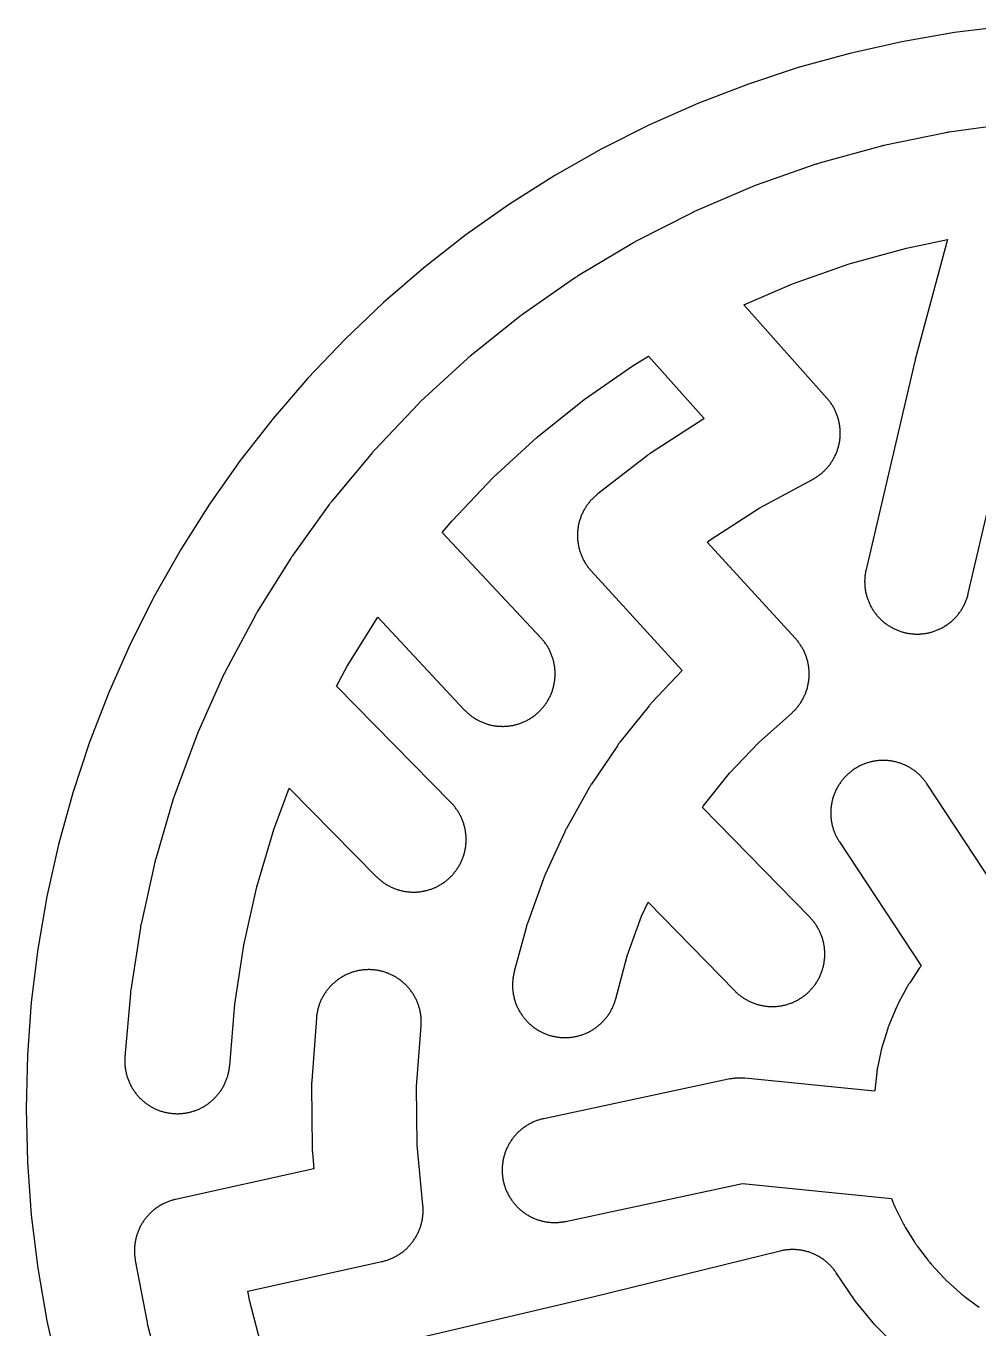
# Model space of a CAD drawing. Header units: millimetres. Extents: x -145 to 145, y -145 to 145.
# Drawn here: x -145 to -18, y -29.4 to 144.3 of the extents above; entities that cross this region are included whole.
import ezdxf

# ---------------------------------------------------------------- set-up
doc = ezdxf.new("R2010")
doc.units = ezdxf.units.MM
doc.layers.add('BOUNDARY', color=3, linetype='CONTINUOUS')
doc.layers.add('CORRIDORS', color=1, linetype='CONTINUOUS')

msp = doc.modelspace()

# ---------------------------------------------------------------- linework, layer by layer
at = {"layer": 'BOUNDARY'}
msp.add_lwpolyline([(-14.212, 144.302), (-21.276, 143.431), (-28.288, 142.214), (-35.232, 140.655), (-42.091, 138.756), (-48.849, 136.524), (-55.489, 133.963), (-61.995, 131.078), (-68.353, 127.879), (-74.545, 124.371), (-80.558, 120.563), (-86.376, 116.465), (-91.987, 112.087), (-97.376, 107.438), (-102.53, 102.53), (-107.438, 97.376), (-112.087, 91.987), (-116.465, 86.376), (-120.563, 80.558), (-124.371, 74.545), (-127.879, 68.353), (-131.078, 61.995), (-133.963, 55.489), (-136.524, 48.849), (-138.756, 42.091), (-140.655, 35.232), (-142.214, 28.288), (-143.431, 21.276), (-144.302, 14.212), (-144.825, 7.115), (-145, 0), (-144.825, -7.115), (-144.302, -14.212), (-143.431, -21.276), (-142.214, -28.288), (-140.655, -35.232)], dxfattribs=at)
at = {"layer": 'CORRIDORS'}
for points in [[(-13.593, 131.296), (-21.958, 130.159), (-22.075, 130.142), (-22.192, 130.123), (-22.308, 130.103), (-22.424, 130.08), (-30.693, 128.381), (-30.809, 128.356), (-30.924, 128.329), (-31.039, 128.301), (-31.153, 128.27), (-39.289, 126.016), (-39.403, 125.983), (-39.516, 125.949), (-39.628, 125.913), (-39.741, 125.874), (-47.707, 123.074), (-47.819, 123.034), (-47.929, 122.992), (-48.039, 122.948), (-48.148, 122.902), (-55.906, 119.57), (-56.015, 119.522), (-56.122, 119.473), (-56.229, 119.422), (-56.334, 119.369), (-63.85, 115.521), (-63.955, 115.466), (-63.97, 115.458), (-63.974, 115.456), (-64.078, 115.399), (-64.103, 115.385), (-64.175, 115.344), (-64.262, 115.292), (-71.502, 110.947), (-71.603, 110.885), (-71.703, 110.822), (-71.802, 110.757), (-71.899, 110.69), (-78.83, 105.866), (-78.926, 105.798), (-79.022, 105.728), (-79.116, 105.656), (-79.209, 105.583), (-85.798, 100.302), (-85.89, 100.227), (-85.98, 100.151), (-86.069, 100.073), (-86.155, 99.995), (-92.374, 94.283), (-92.461, 94.203), (-92.546, 94.12), (-92.629, 94.037), (-92.712, 93.951), (-98.531, 87.831), (-98.612, 87.745), (-98.691, 87.657), (-98.769, 87.568), (-98.845, 87.478), (-104.237, 80.98), (-104.273, 80.936), (-104.284, 80.923), (-104.358, 80.831), (-104.43, 80.737), (-104.457, 80.701), (-104.527, 80.606), (-104.587, 80.521), (-109.466, 73.76), (-109.535, 73.664), (-109.602, 73.566), (-109.667, 73.467), (-109.73, 73.367), (-114.197, 66.202), (-114.259, 66.101), (-114.319, 65.999), (-114.377, 65.897), (-114.433, 65.793), (-118.381, 58.391), (-118.415, 58.328), (-118.47, 58.223), (-118.523, 58.117), (-118.566, 58.025), (-118.572, 58.013), (-118.621, 57.906), (-118.622, 57.903), (-122.075, 50.214), (-122.122, 50.106), (-122.168, 49.997), (-122.212, 49.887), (-122.254, 49.777), (-125.185, 41.859), (-125.225, 41.748), (-125.263, 41.636), (-125.299, 41.523), (-125.334, 41.41), (-127.724, 33.311), (-127.756, 33.197), (-127.787, 33.083), (-127.816, 32.968), (-127.842, 32.855), (-129.681, 24.614), (-129.706, 24.498), (-129.729, 24.382), (-129.749, 24.265), (-129.768, 24.149), (-131.047, 15.803), (-131.064, 15.686), (-131.079, 15.569), (-131.092, 15.451), (-131.103, 15.333), (-131.815, 6.92), (-131.824, 6.802), (-131.831, 6.684), (-131.836, 6.566), (-131.839, 6.448), (-131.84, 6.329), (-131.839, 6.211), (-131.836, 6.093), (-131.831, 5.975), (-131.824, 5.856), (-131.815, 5.738), (-131.804, 5.621), (-131.791, 5.503), (-131.776, 5.386), (-131.759, 5.269), (-131.74, 5.152), (-131.719, 5.035), (-131.696, 4.919), (-131.672, 4.804), (-131.645, 4.688), (-131.616, 4.574), (-131.585, 4.459), (-131.553, 4.346), (-131.518, 4.232), (-131.482, 4.12), (-131.444, 4.008), (-131.403, 3.897), (-131.361, 3.786), (-131.317, 3.676), (-131.272, 3.567), (-131.224, 3.459), (-131.175, 3.351), (-131.123, 3.245), (-131.07, 3.139), (-131.015, 3.034), (-130.959, 2.93), (-130.9, 2.827), (-130.84, 2.725), (-130.779, 2.624), (-130.715, 2.524), (-130.65, 2.426), (-130.583, 2.328), (-130.515, 2.231), (-130.445, 2.136), (-130.373, 2.042), (-130.3, 1.949), (-130.225, 1.857), (-130.148, 1.767), (-130.071, 1.678), (-129.991, 1.59), (-129.91, 1.504), (-129.828, 1.419), (-129.744, 1.335), (-129.659, 1.253), (-129.573, 1.172), (-129.485, 1.093), (-129.396, 1.015), (-129.305, 0.939), (-129.213, 0.864), (-129.12, 0.791), (-129.026, 0.72), (-128.931, 0.65), (-128.834, 0.581), (-128.736, 0.515), (-128.638, 0.45), (-128.538, 0.386), (-128.437, 0.325), (-128.335, 0.265), (-128.232, 0.207), (-128.128, 0.15), (-128.023, 0.095), (-127.917, 0.042), (-127.81, -0.009), (-127.703, -0.058), (-127.594, -0.105), (-127.485, -0.151), (-127.375, -0.195), (-127.264, -0.237), (-127.153, -0.277), (-127.041, -0.315), (-126.929, -0.351), (-126.815, -0.386), (-126.702, -0.418), (-126.587, -0.448), (-126.472, -0.477), (-126.357, -0.504), (-126.241, -0.528), (-126.125, -0.551), (-126.009, -0.572), (-125.892, -0.591), (-125.775, -0.607), (-125.657, -0.622), (-125.54, -0.635), (-125.422, -0.646), (-125.304, -0.655), (-125.186, -0.661), (-125.068, -0.666), (-124.949, -0.669), (-124.831, -0.67), (-124.713, -0.669), (-124.594, -0.666), (-124.476, -0.661), (-124.358, -0.653), (-124.24, -0.644), (-124.122, -0.633), (-124.005, -0.62), (-123.887, -0.605), (-123.77, -0.588), (-123.654, -0.569), (-123.537, -0.548), (-123.421, -0.525), (-123.305, -0.5), (-123.19, -0.473), (-123.075, -0.444), (-122.961, -0.413), (-122.847, -0.38), (-122.734, -0.346), (-122.622, -0.309), (-122.51, -0.271), (-122.399, -0.23), (-122.288, -0.188), (-122.178, -0.144), (-122.069, -0.098), (-121.961, -0.051), (-121.854, -0.001), (-121.747, 0.05), (-121.641, 0.104), (-121.537, 0.159), (-121.433, 0.215), (-121.33, 0.274), (-121.228, 0.334), (-121.127, 0.396), (-121.027, 0.459), (-120.929, 0.525), (-120.831, 0.592), (-120.735, 0.66), (-120.639, 0.73), (-120.545, 0.802), (-120.453, 0.876), (-120.361, 0.951), (-120.271, 1.027), (-120.182, 1.105), (-120.094, 1.184), (-120.008, 1.265), (-119.923, 1.348), (-119.839, 1.432), (-119.757, 1.517), (-119.677, 1.603), (-119.598, 1.691), (-119.52, 1.781), (-119.444, 1.871), (-119.369, 1.963), (-119.296, 2.056), (-119.225, 2.151), (-119.155, 2.246), (-119.087, 2.343), (-119.02, 2.441), (-118.955, 2.539), (-118.892, 2.639), (-118.83, 2.741), (-118.771, 2.843), (-118.712, 2.946), (-118.656, 3.05), (-118.602, 3.155), (-118.549, 3.261), (-118.498, 3.367), (-118.449, 3.475), (-118.401, 3.583), (-118.356, 3.693), (-118.312, 3.803), (-118.27, 3.913), (-118.23, 4.025), (-118.192, 4.137), (-118.156, 4.249), (-118.122, 4.363), (-118.09, 4.477), (-118.059, 4.591), (-118.031, 4.706), (-118.005, 4.821), (-117.98, 4.937), (-117.957, 5.053), (-117.937, 5.169), (-117.918, 5.286), (-117.902, 5.403), (-117.887, 5.521), (-117.874, 5.639), (-117.865, 5.74), (-117.173, 13.917), (-115.968, 21.782), (-114.229, 29.575), (-111.977, 37.209), (-109.931, 42.736), (-98.339, 30.959), (-98.255, 30.876), (-98.17, 30.794), (-98.083, 30.713), (-97.995, 30.634), (-97.906, 30.556), (-97.816, 30.48), (-97.724, 30.405), (-97.631, 30.332), (-97.537, 30.26), (-97.441, 30.19), (-97.345, 30.122), (-97.247, 30.055), (-97.148, 29.99), (-97.048, 29.927), (-96.947, 29.865), (-96.845, 29.805), (-96.742, 29.747), (-96.638, 29.69), (-96.533, 29.636), (-96.428, 29.583), (-96.321, 29.532), (-96.213, 29.482), (-96.105, 29.435), (-95.996, 29.389), (-95.886, 29.345), (-95.775, 29.304), (-95.664, 29.264), (-95.552, 29.225), (-95.439, 29.189), (-95.326, 29.155), (-95.212, 29.122), (-95.098, 29.092), (-94.983, 29.063), (-94.868, 29.037), (-94.752, 29.012), (-94.636, 28.989), (-94.52, 28.968), (-94.403, 28.95), (-94.286, 28.933), (-94.168, 28.918), (-94.051, 28.905), (-93.933, 28.894), (-93.815, 28.885), (-93.697, 28.879), (-93.578, 28.874), (-93.46, 28.871), (-93.342, 28.87), (-93.224, 28.871), (-93.105, 28.874), (-92.987, 28.879), (-92.869, 28.887), (-92.751, 28.896), (-92.633, 28.907), (-92.516, 28.92), (-92.398, 28.935), (-92.281, 28.952), (-92.164, 28.971), (-92.048, 28.992), (-91.932, 29.015), (-91.816, 29.04), (-91.701, 29.067), (-91.586, 29.096), (-91.472, 29.127), (-91.358, 29.159), (-91.245, 29.194), (-91.133, 29.23), (-91.021, 29.269), (-90.909, 29.309), (-90.799, 29.351), (-90.689, 29.395), (-90.58, 29.441), (-90.472, 29.489), (-90.364, 29.539), (-90.258, 29.59), (-90.152, 29.643), (-90.047, 29.698), (-89.943, 29.755), (-89.841, 29.813), (-89.739, 29.873), (-89.638, 29.935), (-89.538, 29.999), (-89.439, 30.064), (-89.342, 30.131), (-89.245, 30.2), (-89.15, 30.27), (-89.056, 30.342), (-88.963, 30.415), (-88.872, 30.49), (-88.781, 30.566), (-88.692, 30.644), (-88.605, 30.724), (-88.518, 30.805), (-88.433, 30.887), (-88.35, 30.971), (-88.268, 31.056), (-88.187, 31.143), (-88.108, 31.231), (-88.03, 31.32), (-87.954, 31.411), (-87.88, 31.502), (-87.807, 31.596), (-87.735, 31.69), (-87.665, 31.785), (-87.597, 31.882), (-87.53, 31.98), (-87.466, 32.079), (-87.402, 32.179), (-87.341, 32.28), (-87.281, 32.382), (-87.223, 32.485), (-87.167, 32.589), (-87.112, 32.694), (-87.059, 32.8), (-87.008, 32.907), (-86.959, 33.014), (-86.912, 33.123), (-86.866, 33.232), (-86.822, 33.342), (-86.781, 33.453), (-86.741, 33.564), (-86.703, 33.676), (-86.667, 33.789), (-86.632, 33.902), (-86.6, 34.016), (-86.57, 34.13), (-86.541, 34.245), (-86.515, 34.36), (-86.49, 34.476), (-86.468, 34.592), (-86.447, 34.709), (-86.428, 34.826), (-86.412, 34.943), (-86.397, 35.06), (-86.384, 35.178), (-86.374, 35.296), (-86.365, 35.414), (-86.358, 35.532), (-86.353, 35.65), (-86.351, 35.768), (-86.35, 35.887), (-86.351, 36.005), (-86.355, 36.123), (-86.36, 36.241), (-86.367, 36.359), (-86.376, 36.477), (-86.388, 36.595), (-86.401, 36.713), (-86.416, 36.83), (-86.433, 36.947), (-86.453, 37.064), (-86.474, 37.18), (-86.497, 37.296), (-86.522, 37.412), (-86.549, 37.527), (-86.578, 37.642), (-86.609, 37.756), (-86.642, 37.87), (-86.676, 37.983), (-86.713, 38.095), (-86.752, 38.207), (-86.792, 38.318), (-86.834, 38.429), (-86.879, 38.539), (-86.925, 38.648), (-86.973, 38.756), (-87.022, 38.863), (-87.074, 38.97), (-87.127, 39.075), (-87.182, 39.18), (-87.239, 39.284), (-87.298, 39.387), (-87.358, 39.489), (-87.42, 39.589), (-87.484, 39.689), (-87.549, 39.788), (-87.616, 39.885), (-87.685, 39.981), (-87.755, 40.077), (-87.827, 40.171), (-87.9, 40.263), (-87.975, 40.355), (-88.052, 40.445), (-88.13, 40.534), (-88.21, 40.621), (-88.291, 40.708), (-88.361, 40.781), (-103.633, 56.295), (-102.193, 58.994), (-98.136, 65.503), (-86.601, 53.177), (-86.519, 53.091), (-86.436, 53.007), (-86.352, 52.924), (-86.266, 52.843), (-86.179, 52.763), (-86.09, 52.684), (-86.001, 52.607), (-85.909, 52.532), (-85.817, 52.458), (-85.723, 52.385), (-85.629, 52.315), (-85.533, 52.245), (-85.435, 52.178), (-85.337, 52.112), (-85.238, 52.048), (-85.137, 51.985), (-85.036, 51.924), (-84.933, 51.865), (-84.83, 51.808), (-84.725, 51.753), (-84.62, 51.699), (-84.514, 51.647), (-84.407, 51.597), (-84.299, 51.548), (-84.19, 51.502), (-84.08, 51.457), (-83.97, 51.414), (-83.859, 51.373), (-83.747, 51.334), (-83.635, 51.297), (-83.522, 51.261), (-83.409, 51.228), (-83.294, 51.197), (-83.18, 51.167), (-83.065, 51.139), (-82.949, 51.114), (-82.833, 51.09), (-82.717, 51.068), (-82.6, 51.049), (-82.483, 51.031), (-82.366, 51.015), (-82.249, 51.001), (-82.131, 50.989), (-82.013, 50.98), (-81.895, 50.972), (-81.777, 50.966), (-81.659, 50.962), (-81.54, 50.96), (-81.422, 50.96), (-81.304, 50.962), (-81.185, 50.967), (-81.067, 50.973), (-80.949, 50.981), (-80.831, 50.991), (-80.714, 51.003), (-80.596, 51.017), (-80.479, 51.033), (-80.362, 51.051), (-80.245, 51.072), (-80.129, 51.094), (-80.013, 51.118), (-79.898, 51.143), (-79.783, 51.171), (-79.668, 51.201), (-79.554, 51.233), (-79.441, 51.267), (-79.328, 51.302), (-79.216, 51.34), (-79.104, 51.379), (-78.993, 51.42), (-78.883, 51.464), (-78.774, 51.508), (-78.665, 51.555), (-78.557, 51.604), (-78.45, 51.654), (-78.344, 51.707), (-78.239, 51.761), (-78.135, 51.817), (-78.031, 51.874), (-77.929, 51.934), (-77.827, 51.995), (-77.727, 52.057), (-77.628, 52.122), (-77.53, 52.188), (-77.433, 52.256), (-77.337, 52.325), (-77.242, 52.396), (-77.149, 52.469), (-77.057, 52.543), (-76.966, 52.619), (-76.876, 52.696), (-76.788, 52.775), (-76.701, 52.855), (-76.615, 52.936), (-76.531, 53.02), (-76.448, 53.104), (-76.367, 53.19), (-76.287, 53.277), (-76.209, 53.366), (-76.132, 53.456), (-76.056, 53.547), (-75.982, 53.639), (-75.91, 53.733), (-75.84, 53.828), (-75.771, 53.924), (-75.703, 54.021), (-75.637, 54.12), (-75.573, 54.219), (-75.511, 54.32), (-75.45, 54.421), (-75.391, 54.524), (-75.334, 54.628), (-75.279, 54.732), (-75.225, 54.838), (-75.173, 54.944), (-75.123, 55.051), (-75.075, 55.159), (-75.028, 55.268), (-74.984, 55.378), (-74.941, 55.488), (-74.9, 55.599), (-74.861, 55.711), (-74.824, 55.823), (-74.789, 55.936), (-74.756, 56.05), (-74.724, 56.164), (-74.695, 56.278), (-74.668, 56.393), (-74.642, 56.509), (-74.619, 56.625), (-74.597, 56.741), (-74.577, 56.858), (-74.56, 56.975), (-74.544, 57.092), (-74.53, 57.21), (-74.519, 57.327), (-74.509, 57.445), (-74.501, 57.563), (-74.496, 57.682), (-74.492, 57.8), (-74.49, 57.918), (-74.49, 58.036), (-74.493, 58.155), (-74.497, 58.273), (-74.503, 58.391), (-74.512, 58.509), (-74.522, 58.627), (-74.534, 58.745), (-74.548, 58.862), (-74.565, 58.979), (-74.583, 59.096), (-74.603, 59.213), (-74.625, 59.329), (-74.649, 59.445), (-74.675, 59.56), (-74.703, 59.675), (-74.733, 59.79), (-74.765, 59.904), (-74.799, 60.017), (-74.835, 60.13), (-74.872, 60.242), (-74.912, 60.354), (-74.953, 60.464), (-74.997, 60.575), (-75.042, 60.684), (-75.089, 60.793), (-75.138, 60.9), (-75.188, 61.007), (-75.241, 61.113), (-75.295, 61.219), (-75.351, 61.323), (-75.408, 61.426), (-75.468, 61.528), (-75.529, 61.63), (-75.592, 61.73), (-75.656, 61.829), (-75.723, 61.927), (-75.791, 62.024), (-75.86, 62.12), (-75.931, 62.214), (-76.004, 62.308), (-76.078, 62.4), (-76.154, 62.491), (-76.231, 62.58), (-76.31, 62.668), (-76.379, 62.743), (-89.523, 76.788), (-88.219, 78.359), (-82.728, 84.135), (-76.867, 89.518), (-70.635, 94.513), (-64.097, 99.064), (-62.026, 100.307), (-54.618, 92.006), (-54.683, 91.965), (-61.71, 87.405), (-61.809, 87.34), (-61.907, 87.273), (-62.003, 87.204), (-62.098, 87.134), (-62.189, 87.065), (-68.809, 81.932), (-68.902, 81.859), (-68.994, 81.784), (-69.084, 81.707), (-69.173, 81.629), (-69.261, 81.55), (-69.347, 81.469), (-69.432, 81.387), (-69.516, 81.303), (-69.598, 81.218), (-69.679, 81.131), (-69.758, 81.044), (-69.836, 80.954), (-69.912, 80.864), (-69.987, 80.772), (-70.06, 80.679), (-70.131, 80.585), (-70.201, 80.489), (-70.27, 80.393), (-70.336, 80.295), (-70.401, 80.196), (-70.465, 80.096), (-70.526, 79.995), (-70.586, 79.893), (-70.644, 79.79), (-70.701, 79.686), (-70.755, 79.581), (-70.808, 79.475), (-70.859, 79.369), (-70.909, 79.261), (-70.956, 79.153), (-71.002, 79.044), (-71.045, 78.934), (-71.087, 78.823), (-71.127, 78.712), (-71.165, 78.6), (-71.202, 78.487), (-71.236, 78.374), (-71.268, 78.26), (-71.299, 78.146), (-71.327, 78.031), (-71.354, 77.915), (-71.379, 77.8), (-71.401, 77.684), (-71.422, 77.567), (-71.441, 77.45), (-71.458, 77.333), (-71.472, 77.216), (-71.485, 77.098), (-71.496, 76.98), (-71.505, 76.862), (-71.512, 76.744), (-71.516, 76.626), (-71.519, 76.508), (-71.52, 76.389), (-71.519, 76.271), (-71.516, 76.153), (-71.51, 76.035), (-71.503, 75.916), (-71.494, 75.799), (-71.483, 75.681), (-71.47, 75.563), (-71.455, 75.446), (-71.438, 75.329), (-71.418, 75.212), (-71.397, 75.095), (-71.374, 74.979), (-71.349, 74.864), (-71.322, 74.749), (-71.294, 74.634), (-71.263, 74.52), (-71.23, 74.406), (-71.195, 74.293), (-71.159, 74.18), (-71.12, 74.068), (-71.08, 73.957), (-71.038, 73.847), (-70.994, 73.737), (-70.948, 73.628), (-70.9, 73.52), (-70.85, 73.412), (-70.799, 73.306), (-70.746, 73.2), (-70.691, 73.095), (-70.634, 72.991), (-70.575, 72.888), (-70.515, 72.787), (-70.453, 72.686), (-70.39, 72.586), (-70.324, 72.487), (-70.257, 72.39), (-70.189, 72.293), (-70.119, 72.198), (-70.047, 72.104), (-69.973, 72.011), (-69.898, 71.92), (-69.822, 71.829), (-69.744, 71.741), (-69.684, 71.675), (-57.541, 58.403), (-61.597, 54.123), (-61.678, 54.036), (-61.757, 53.948), (-61.835, 53.859), (-61.911, 53.768), (-61.977, 53.687), (-65.855, 48.85), (-65.929, 48.757), (-66, 48.663), (-66.07, 48.567), (-66.139, 48.471), (-66.198, 48.384), (-69.664, 43.243), (-69.667, 43.239), (-69.716, 43.165), (-69.731, 43.142), (-69.78, 43.065), (-69.793, 43.045), (-69.855, 42.944), (-69.915, 42.842), (-69.933, 42.81), (-69.967, 42.752), (-72.996, 37.346), (-73.053, 37.242), (-73.108, 37.137), (-73.161, 37.032), (-73.213, 36.925), (-73.257, 36.83), (-75.83, 31.192), (-75.878, 31.084), (-75.925, 30.975), (-75.969, 30.866), (-76.012, 30.755), (-76.049, 30.656), (-78.147, 24.824), (-78.186, 24.712), (-78.223, 24.6), (-78.258, 24.487), (-78.292, 24.373), (-78.32, 24.273), (-79.93, 18.289), (-79.959, 18.174), (-79.987, 18.059), (-80.013, 17.944), (-80.037, 17.828), (-80.059, 17.712), (-80.079, 17.595), (-80.097, 17.478), (-80.113, 17.361), (-80.127, 17.243), (-80.139, 17.126), (-80.149, 17.008), (-80.157, 16.89), (-80.164, 16.772), (-80.168, 16.653), (-80.17, 16.535), (-80.17, 16.417), (-80.168, 16.298), (-80.164, 16.18), (-80.158, 16.062), (-80.15, 15.944), (-80.14, 15.826), (-80.128, 15.708), (-80.115, 15.591), (-80.099, 15.473), (-80.081, 15.356), (-80.061, 15.24), (-80.039, 15.124), (-80.016, 15.008), (-79.99, 14.892), (-79.962, 14.777), (-79.933, 14.663), (-79.901, 14.548), (-79.868, 14.435), (-79.832, 14.322), (-79.795, 14.21), (-79.756, 14.098), (-79.715, 13.987), (-79.672, 13.877), (-79.627, 13.767), (-79.581, 13.659), (-79.532, 13.551), (-79.482, 13.444), (-79.43, 13.337), (-79.376, 13.232), (-79.32, 13.127), (-79.263, 13.024), (-79.204, 12.921), (-79.143, 12.82), (-79.081, 12.72), (-79.016, 12.62), (-78.95, 12.522), (-78.883, 12.425), (-78.814, 12.329), (-78.743, 12.234), (-78.67, 12.14), (-78.596, 12.048), (-78.521, 11.957), (-78.444, 11.867), (-78.365, 11.779), (-78.285, 11.692), (-78.204, 11.606), (-78.121, 11.521), (-78.037, 11.438), (-77.951, 11.357), (-77.864, 11.277), (-77.775, 11.198), (-77.685, 11.121), (-77.594, 11.046), (-77.502, 10.972), (-77.409, 10.899), (-77.314, 10.828), (-77.218, 10.759), (-77.121, 10.691), (-77.022, 10.625), (-76.923, 10.561), (-76.823, 10.499), (-76.721, 10.438), (-76.619, 10.379), (-76.515, 10.321), (-76.411, 10.265), (-76.306, 10.212), (-76.199, 10.159), (-76.092, 10.109), (-75.984, 10.061), (-75.876, 10.014), (-75.766, 9.969), (-75.656, 9.926), (-75.545, 9.885), (-75.433, 9.846), (-75.321, 9.809), (-75.208, 9.773), (-75.095, 9.74), (-74.981, 9.708), (-74.866, 9.679), (-74.751, 9.651), (-74.636, 9.625), (-74.52, 9.601), (-74.403, 9.58), (-74.287, 9.56), (-74.17, 9.542), (-74.052, 9.526), (-73.935, 9.512), (-73.817, 9.5), (-73.699, 9.49), (-73.581, 9.482), (-73.463, 9.476), (-73.345, 9.472), (-73.227, 9.47), (-73.108, 9.47), (-72.99, 9.472), (-72.872, 9.476), (-72.754, 9.482), (-72.636, 9.49), (-72.518, 9.5), (-72.4, 9.512), (-72.282, 9.527), (-72.165, 9.542), (-72.048, 9.56), (-71.932, 9.58), (-71.815, 9.602), (-71.699, 9.626), (-71.584, 9.652), (-71.469, 9.68), (-71.354, 9.71), (-71.24, 9.741), (-71.127, 9.775), (-71.014, 9.81), (-70.902, 9.848), (-70.79, 9.887), (-70.679, 9.928), (-70.569, 9.971), (-70.46, 10.016), (-70.351, 10.063), (-70.243, 10.111), (-70.136, 10.162), (-70.03, 10.214), (-69.924, 10.268), (-69.82, 10.324), (-69.717, 10.381), (-69.614, 10.44), (-69.513, 10.501), (-69.413, 10.564), (-69.313, 10.628), (-69.215, 10.694), (-69.118, 10.762), (-69.022, 10.831), (-68.927, 10.902), (-68.834, 10.975), (-68.742, 11.049), (-68.651, 11.124), (-68.561, 11.202), (-68.472, 11.28), (-68.385, 11.36), (-68.3, 11.442), (-68.215, 11.525), (-68.133, 11.609), (-68.051, 11.695), (-67.971, 11.783), (-67.893, 11.871), (-67.816, 11.961), (-67.74, 12.052), (-67.666, 12.144), (-67.594, 12.238), (-67.523, 12.333), (-67.454, 12.429), (-67.387, 12.526), (-67.321, 12.624), (-67.257, 12.724), (-67.194, 12.824), (-67.133, 12.926), (-67.074, 13.028), (-67.017, 13.132), (-66.962, 13.236), (-66.908, 13.342), (-66.856, 13.448), (-66.806, 13.555), (-66.757, 13.663), (-66.711, 13.772), (-66.666, 13.882), (-66.623, 13.992), (-66.582, 14.103), (-66.543, 14.215), (-66.506, 14.327), (-66.471, 14.44), (-66.437, 14.553), (-66.41, 14.651), (-64.875, 20.357), (-62.97, 25.651), (-62.112, 27.532), (-50.554, 15.715), (-50.471, 15.631), (-50.386, 15.549), (-50.3, 15.468), (-50.212, 15.388), (-50.123, 15.31), (-50.033, 15.234), (-49.941, 15.159), (-49.849, 15.085), (-49.755, 15.014), (-49.66, 14.943), (-49.563, 14.875), (-49.466, 14.808), (-49.367, 14.742), (-49.267, 14.679), (-49.166, 14.617), (-49.065, 14.556), (-48.962, 14.498), (-48.858, 14.441), (-48.753, 14.386), (-48.648, 14.333), (-48.541, 14.281), (-48.434, 14.232), (-48.325, 14.184), (-48.216, 14.138), (-48.107, 14.094), (-47.996, 14.051), (-47.885, 14.011), (-47.773, 13.972), (-47.661, 13.936), (-47.547, 13.901), (-47.434, 13.868), (-47.32, 13.837), (-47.205, 13.808), (-47.09, 13.781), (-46.974, 13.756), (-46.858, 13.733), (-46.742, 13.712), (-46.625, 13.693), (-46.508, 13.676), (-46.39, 13.661), (-46.273, 13.647), (-46.155, 13.636), (-46.037, 13.627), (-45.919, 13.62), (-45.801, 13.614), (-45.682, 13.611), (-45.564, 13.61), (-45.446, 13.611), (-45.328, 13.614), (-45.209, 13.618), (-45.091, 13.625), (-44.973, 13.634), (-44.855, 13.645), (-44.738, 13.657), (-44.62, 13.672), (-44.503, 13.689), (-44.386, 13.707), (-44.27, 13.728), (-44.154, 13.751), (-44.038, 13.775), (-43.923, 13.802), (-43.808, 13.83), (-43.693, 13.861), (-43.58, 13.893), (-43.466, 13.927), (-43.354, 13.963), (-43.13, 14.041), (-43.02, 14.083), (-42.91, 14.127), (-42.801, 14.173), (-42.692, 14.22), (-42.585, 14.269), (-42.478, 14.32), (-42.372, 14.373), (-42.267, 14.428), (-42.163, 14.484), (-42.06, 14.542), (-41.958, 14.602), (-41.857, 14.664), (-41.757, 14.727), (-41.658, 14.792), (-41.56, 14.858), (-41.463, 14.927), (-41.368, 14.997), (-41.274, 15.068), (-41.181, 15.141), (-41.089, 15.216), (-40.998, 15.292), (-40.909, 15.37), (-40.821, 15.449), (-40.735, 15.529), (-40.649, 15.612), (-40.566, 15.695), (-40.483, 15.78), (-40.402, 15.866), (-40.323, 15.954), (-40.245, 16.043), (-40.168, 16.133), (-40.094, 16.225), (-40.02, 16.318), (-39.949, 16.412), (-39.878, 16.507), (-39.81, 16.604), (-39.743, 16.701), (-39.678, 16.8), (-39.614, 16.9), (-39.552, 17.001), (-39.492, 17.103), (-39.434, 17.205), (-39.377, 17.309), (-39.322, 17.414), (-39.269, 17.52), (-39.218, 17.626), (-39.168, 17.734), (-39.12, 17.842), (-39.075, 17.951), (-39.031, 18.061), (-38.988, 18.172), (-38.948, 18.283), (-38.91, 18.395), (-38.873, 18.507), (-38.839, 18.621), (-38.806, 18.734), (-38.775, 18.849), (-38.746, 18.963), (-38.72, 19.079), (-38.695, 19.194), (-38.672, 19.31), (-38.651, 19.427), (-38.632, 19.543), (-38.615, 19.661), (-38.6, 19.778), (-38.587, 19.896), (-38.575, 20.013), (-38.566, 20.131), (-38.559, 20.249), (-38.554, 20.368), (-38.551, 20.486), (-38.55, 20.604), (-38.551, 20.723), (-38.554, 20.841), (-38.559, 20.959), (-38.566, 21.077), (-38.574, 21.195), (-38.585, 21.313), (-38.598, 21.431), (-38.613, 21.548), (-38.63, 21.665), (-38.649, 21.782), (-38.67, 21.898), (-38.692, 22.014), (-38.717, 22.13), (-38.744, 22.245), (-38.772, 22.36), (-38.803, 22.475), (-38.835, 22.588), (-38.87, 22.702), (-38.906, 22.814), (-38.944, 22.926), (-38.984, 23.037), (-39.026, 23.148), (-39.07, 23.258), (-39.116, 23.367), (-39.163, 23.476), (-39.213, 23.583), (-39.264, 23.69), (-39.317, 23.796), (-39.372, 23.9), (-39.428, 24.004), (-39.486, 24.107), (-39.546, 24.209), (-39.608, 24.31), (-39.671, 24.41), (-39.736, 24.509), (-39.803, 24.607), (-39.872, 24.703), (-39.942, 24.799), (-40.013, 24.893), (-40.086, 24.986), (-40.161, 25.078), (-40.237, 25.168), (-40.315, 25.257), (-40.394, 25.345), (-40.475, 25.432), (-40.546, 25.505), (-54.867, 40.147), (-54.752, 40.318), (-51.237, 44.702), (-47.37, 48.783), (-42.965, 52.721), (-42.877, 52.801), (-42.791, 52.882), (-42.706, 52.965), (-42.623, 53.048), (-42.541, 53.134), (-42.46, 53.221), (-42.381, 53.309), (-42.304, 53.398), (-42.228, 53.489), (-42.153, 53.581), (-42.08, 53.674), (-42.009, 53.768), (-41.939, 53.864), (-41.871, 53.961), (-41.805, 54.058), (-41.74, 54.157), (-41.677, 54.258), (-41.615, 54.359), (-41.556, 54.461), (-41.498, 54.564), (-41.442, 54.668), (-41.387, 54.773), (-41.335, 54.879), (-41.284, 54.986), (-41.235, 55.094), (-41.188, 55.202), (-41.142, 55.312), (-41.099, 55.422), (-41.057, 55.532), (-41.017, 55.644), (-40.979, 55.756), (-40.909, 55.982), (-40.877, 56.096), (-40.847, 56.21), (-40.819, 56.325), (-40.793, 56.44), (-40.768, 56.556), (-40.746, 56.672), (-40.725, 56.789), (-40.707, 56.906), (-40.69, 57.023), (-40.676, 57.14), (-40.663, 57.258), (-40.653, 57.376), (-40.644, 57.494), (-40.638, 57.612), (-40.633, 57.73), (-40.631, 57.849), (-40.63, 57.967), (-40.632, 58.085), (-40.635, 58.203), (-40.64, 58.322), (-40.648, 58.44), (-40.657, 58.558), (-40.669, 58.675), (-40.682, 58.793), (-40.698, 58.91), (-40.715, 59.027), (-40.734, 59.144), (-40.756, 59.26), (-40.779, 59.376), (-40.804, 59.492), (-40.831, 59.607), (-40.861, 59.722), (-40.892, 59.836), (-40.925, 59.95), (-40.96, 60.063), (-40.996, 60.175), (-41.035, 60.287), (-41.076, 60.398), (-41.118, 60.509), (-41.163, 60.618), (-41.209, 60.727), (-41.257, 60.835), (-41.307, 60.943), (-41.358, 61.049), (-41.412, 61.155), (-41.467, 61.259), (-41.524, 61.363), (-41.583, 61.466), (-41.643, 61.567), (-41.705, 61.668), (-41.769, 61.768), (-41.835, 61.866), (-41.902, 61.964), (-41.971, 62.06), (-42.041, 62.155), (-42.113, 62.249), (-42.187, 62.341), (-42.262, 62.433), (-42.339, 62.523), (-42.417, 62.612), (-42.466, 62.665), (-54.229, 75.522), (-53.842, 75.822), (-47.315, 80.058), (-40.183, 83.88), (-40.079, 83.937), (-39.977, 83.996), (-39.875, 84.056), (-39.774, 84.118), (-39.674, 84.181), (-39.576, 84.247), (-39.478, 84.314), (-39.382, 84.382), (-39.286, 84.453), (-39.192, 84.524), (-39.1, 84.598), (-39.008, 84.673), (-38.918, 84.749), (-38.829, 84.827), (-38.741, 84.907), (-38.655, 84.988), (-38.57, 85.07), (-38.487, 85.154), (-38.405, 85.24), (-38.324, 85.326), (-38.245, 85.414), (-38.167, 85.504), (-38.091, 85.594), (-38.017, 85.686), (-37.944, 85.779), (-37.872, 85.873), (-37.803, 85.969), (-37.735, 86.066), (-37.668, 86.164), (-37.603, 86.263), (-37.54, 86.363), (-37.478, 86.464), (-37.419, 86.566), (-37.361, 86.669), (-37.304, 86.773), (-37.25, 86.878), (-37.197, 86.984), (-37.146, 87.091), (-37.097, 87.198), (-37.05, 87.307), (-37.004, 87.416), (-36.961, 87.526), (-36.919, 87.637), (-36.879, 87.748), (-36.841, 87.86), (-36.805, 87.973), (-36.771, 88.086), (-36.739, 88.2), (-36.709, 88.314), (-36.68, 88.429), (-36.654, 88.545), (-36.629, 88.66), (-36.607, 88.777), (-36.586, 88.893), (-36.568, 89.01), (-36.551, 89.127), (-36.536, 89.245), (-36.524, 89.362), (-36.513, 89.48), (-36.505, 89.598), (-36.498, 89.716), (-36.493, 89.834), (-36.491, 89.953), (-36.49, 90.071), (-36.491, 90.189), (-36.495, 90.308), (-36.5, 90.426), (-36.507, 90.544), (-36.517, 90.662), (-36.528, 90.78), (-36.541, 90.897), (-36.557, 91.015), (-36.574, 91.132), (-36.593, 91.248), (-36.615, 91.365), (-36.638, 91.481), (-36.663, 91.596), (-36.69, 91.712), (-36.719, 91.826), (-36.75, 91.94), (-36.783, 92.054), (-36.818, 92.167), (-36.855, 92.28), (-36.893, 92.391), (-36.934, 92.503), (-36.976, 92.613), (-37.02, 92.723), (-37.066, 92.832), (-37.114, 92.94), (-37.164, 93.047), (-37.216, 93.154), (-37.269, 93.259), (-37.324, 93.364), (-37.381, 93.468), (-37.44, 93.571), (-37.5, 93.672), (-37.562, 93.773), (-37.626, 93.873), (-37.691, 93.971), (-37.759, 94.069), (-37.827, 94.165), (-37.898, 94.26), (-37.97, 94.354), (-38.043, 94.447), (-38.118, 94.538), (-38.195, 94.628), (-38.267, 94.711), (-49.362, 107.144), (-42.842, 109.944), (-35.324, 112.587), (-27.645, 114.714), (-22.191, 115.835), (-26.49, 99.848), (-26.52, 99.733), (-26.545, 99.628), (-33.055, 71.858), (-33.081, 71.742), (-33.105, 71.626), (-33.127, 71.51), (-33.148, 71.394), (-33.166, 71.277), (-33.182, 71.159), (-33.196, 71.042), (-33.208, 70.924), (-33.219, 70.806), (-33.227, 70.688), (-33.233, 70.57), (-33.237, 70.452), (-33.24, 70.334), (-33.24, 70.215), (-33.238, 70.097), (-33.234, 69.979), (-33.229, 69.861), (-33.221, 69.743), (-33.211, 69.625), (-33.199, 69.507), (-33.186, 69.389), (-33.17, 69.272), (-33.152, 69.155), (-33.133, 69.038), (-33.111, 68.922), (-33.087, 68.806), (-33.062, 68.691), (-33.034, 68.576), (-33.005, 68.461), (-32.973, 68.347), (-32.94, 68.233), (-32.905, 68.12), (-32.868, 68.008), (-32.829, 67.896), (-32.788, 67.785), (-32.745, 67.675), (-32.701, 67.565), (-32.654, 67.457), (-32.606, 67.349), (-32.556, 67.241), (-32.504, 67.135), (-32.45, 67.03), (-32.395, 66.925), (-32.337, 66.822), (-32.278, 66.719), (-32.218, 66.617), (-32.155, 66.517), (-32.091, 66.417), (-32.025, 66.319), (-31.958, 66.222), (-31.889, 66.126), (-31.818, 66.031), (-31.746, 65.937), (-31.672, 65.845), (-31.597, 65.754), (-31.52, 65.664), (-31.441, 65.575), (-31.361, 65.488), (-31.28, 65.402), (-31.197, 65.318), (-31.113, 65.234), (-31.027, 65.153), (-30.94, 65.073), (-30.852, 64.994), (-30.762, 64.917), (-30.671, 64.841), (-30.579, 64.767), (-30.485, 64.694), (-30.391, 64.623), (-30.295, 64.554), (-30.198, 64.486), (-30.1, 64.42), (-30.001, 64.356), (-29.9, 64.293), (-29.799, 64.232), (-29.696, 64.173), (-29.593, 64.115), (-29.489, 64.06), (-29.383, 64.005), (-29.277, 63.953), (-29.17, 63.903), (-29.062, 63.854), (-28.954, 63.807), (-28.844, 63.762), (-28.734, 63.719), (-28.623, 63.678), (-28.512, 63.639), (-28.399, 63.601), (-28.286, 63.566), (-28.173, 63.532), (-28.059, 63.5), (-27.945, 63.471), (-27.83, 63.443), (-27.714, 63.417), (-27.598, 63.393), (-27.482, 63.371), (-27.365, 63.351), (-27.248, 63.333), (-27.131, 63.317), (-27.014, 63.303), (-26.896, 63.291), (-26.778, 63.281), (-26.66, 63.273), (-26.542, 63.267), (-26.424, 63.262), (-26.305, 63.26), (-26.187, 63.26), (-26.069, 63.262), (-25.95, 63.266), (-25.832, 63.272), (-25.714, 63.28), (-25.596, 63.29), (-25.479, 63.302), (-25.361, 63.315), (-25.244, 63.331), (-25.127, 63.349), (-25.01, 63.369), (-24.894, 63.391), (-24.778, 63.414), (-24.662, 63.44), (-24.547, 63.468), (-24.433, 63.497), (-24.319, 63.529), (-24.205, 63.562), (-24.092, 63.598), (-23.98, 63.635), (-23.868, 63.674), (-23.757, 63.715), (-23.647, 63.758), (-23.538, 63.803), (-23.429, 63.849), (-23.321, 63.898), (-23.214, 63.948), (-23.108, 64), (-23.002, 64.054), (-22.898, 64.109), (-22.794, 64.167), (-22.692, 64.226), (-22.59, 64.287), (-22.49, 64.349), (-22.292, 64.479), (-22.195, 64.547), (-22.099, 64.616), (-22.004, 64.687), (-21.911, 64.759), (-21.818, 64.833), (-21.727, 64.909), (-21.637, 64.986), (-21.549, 65.064), (-21.462, 65.144), (-21.376, 65.226), (-21.292, 65.309), (-21.209, 65.393), (-21.127, 65.479), (-21.047, 65.566), (-20.968, 65.654), (-20.891, 65.744), (-20.816, 65.835), (-20.742, 65.928), (-20.669, 66.021), (-20.598, 66.116), (-20.529, 66.212), (-20.462, 66.309), (-20.396, 66.407), (-20.331, 66.507), (-20.269, 66.607), (-20.208, 66.708), (-20.149, 66.811), (-20.091, 66.914), (-20.036, 67.019), (-19.982, 67.124), (-19.93, 67.23), (-19.879, 67.337), (-19.831, 67.445), (-19.784, 67.554), (-19.739, 67.664), (-19.696, 67.774), (-19.655, 67.885), (-19.616, 67.996), (-19.579, 68.109), (-19.543, 68.222), (-19.51, 68.335), (-19.478, 68.449), (-19.449, 68.564), (-19.425, 68.662), (-12.943, 96.311)], [(-11.074, 22.261), (-24.914, 43.271), (-24.98, 43.369), (-25.048, 43.466), (-25.117, 43.562), (-25.188, 43.657), (-25.26, 43.75), (-25.334, 43.843), (-25.41, 43.934), (-25.487, 44.024), (-25.565, 44.112), (-25.645, 44.199), (-25.727, 44.285), (-25.81, 44.369), (-25.894, 44.452), (-25.98, 44.534), (-26.067, 44.614), (-26.156, 44.693), (-26.245, 44.77), (-26.336, 44.845), (-26.429, 44.919), (-26.522, 44.992), (-26.617, 45.062), (-26.713, 45.132), (-26.81, 45.199), (-26.908, 45.265), (-27.008, 45.329), (-27.108, 45.392), (-27.21, 45.453), (-27.312, 45.512), (-27.416, 45.569), (-27.52, 45.625), (-27.625, 45.679), (-27.732, 45.731), (-27.839, 45.781), (-27.947, 45.83), (-28.055, 45.876), (-28.165, 45.921), (-28.275, 45.964), (-28.386, 46.005), (-28.498, 46.044), (-28.61, 46.082), (-28.723, 46.117), (-28.836, 46.151), (-28.95, 46.182), (-29.065, 46.212), (-29.18, 46.239), (-29.296, 46.265), (-29.411, 46.289), (-29.528, 46.311), (-29.644, 46.331), (-29.761, 46.348), (-29.879, 46.364), (-29.996, 46.378), (-30.114, 46.39), (-30.232, 46.4), (-30.35, 46.408), (-30.468, 46.414), (-30.586, 46.418), (-30.705, 46.42), (-30.823, 46.42), (-30.941, 46.418), (-31.059, 46.414), (-31.178, 46.408), (-31.296, 46.399), (-31.414, 46.389), (-31.531, 46.377), (-31.649, 46.363), (-31.766, 46.347), (-31.883, 46.329), (-32, 46.309), (-32.116, 46.287), (-32.232, 46.264), (-32.347, 46.238), (-32.462, 46.21), (-32.577, 46.18), (-32.691, 46.148), (-32.804, 46.115), (-32.917, 46.079), (-33.029, 46.042), (-33.141, 46.003), (-33.252, 45.961), (-33.362, 45.918), (-33.471, 45.874), (-33.58, 45.827), (-33.688, 45.778), (-33.795, 45.728), (-33.901, 45.676), (-34.007, 45.622), (-34.111, 45.566), (-34.214, 45.508), (-34.317, 45.449), (-34.418, 45.388), (-34.518, 45.325), (-34.618, 45.261), (-34.716, 45.195), (-34.813, 45.127), (-34.909, 45.058), (-35.004, 44.987), (-35.097, 44.915), (-35.189, 44.84), (-35.28, 44.765), (-35.37, 44.688), (-35.458, 44.609), (-35.545, 44.529), (-35.631, 44.447), (-35.715, 44.364), (-35.798, 44.28), (-35.88, 44.194), (-35.96, 44.107), (-36.038, 44.018), (-36.115, 43.928), (-36.19, 43.837), (-36.264, 43.745), (-36.337, 43.651), (-36.407, 43.556), (-36.476, 43.46), (-36.544, 43.363), (-36.61, 43.265), (-36.674, 43.165), (-36.736, 43.065), (-36.797, 42.963), (-36.856, 42.861), (-36.913, 42.757), (-36.969, 42.653), (-37.023, 42.547), (-37.075, 42.441), (-37.125, 42.334), (-37.173, 42.226), (-37.22, 42.117), (-37.264, 42.007), (-37.307, 41.897), (-37.348, 41.786), (-37.387, 41.674), (-37.424, 41.562), (-37.459, 41.449), (-37.493, 41.336), (-37.524, 41.221), (-37.554, 41.107), (-37.581, 40.992), (-37.607, 40.876), (-37.63, 40.76), (-37.652, 40.644), (-37.672, 40.527), (-37.69, 40.41), (-37.705, 40.293), (-37.719, 40.176), (-37.731, 40.058), (-37.741, 39.94), (-37.748, 39.822), (-37.754, 39.704), (-37.758, 39.585), (-37.76, 39.467), (-37.76, 39.349), (-37.757, 39.23), (-37.753, 39.112), (-37.747, 38.994), (-37.739, 38.876), (-37.729, 38.758), (-37.716, 38.64), (-37.702, 38.523), (-37.686, 38.406), (-37.668, 38.289), (-37.648, 38.172), (-37.626, 38.056), (-37.602, 37.94), (-37.576, 37.825), (-37.548, 37.71), (-37.518, 37.595), (-37.486, 37.481), (-37.452, 37.368), (-37.417, 37.255), (-37.379, 37.143), (-37.34, 37.031), (-37.299, 36.92), (-37.255, 36.81), (-37.21, 36.701), (-37.163, 36.592), (-37.115, 36.484), (-37.064, 36.377), (-37.012, 36.271), (-36.958, 36.166), (-36.902, 36.062), (-36.844, 35.958), (-36.785, 35.856), (-36.724, 35.755), (-36.661, 35.654), (-36.606, 35.569), (-25.72, 19.044), (-25.737, 19.022), (-25.807, 18.926), (-25.874, 18.829), (-25.916, 18.767), (-27.239, 16.789), (-27.304, 16.69), (-27.368, 16.59), (-27.429, 16.489), (-27.489, 16.387), (-27.547, 16.284), (-27.583, 16.218), (-28.712, 14.123), (-28.767, 14.018), (-28.821, 13.913), (-28.873, 13.806), (-28.922, 13.699), (-28.97, 13.591), (-29.001, 13.52), (-29.925, 11.327), (-29.97, 11.218), (-30.013, 11.107), (-30.054, 10.997), (-30.094, 10.885), (-30.131, 10.773), (-30.153, 10.704), (-30.865, 8.434), (-30.9, 8.321), (-30.932, 8.207), (-30.963, 8.093), (-30.991, 7.978), (-31.018, 7.863), (-31.034, 7.789), (-31.527, 5.461), (-31.551, 5.345), (-31.572, 5.229), (-31.592, 5.112), (-31.609, 4.995), (-31.625, 4.878), (-31.634, 4.802), (-31.903, 2.437), (-31.915, 2.33), (-49.219, 4.046), (-49.337, 4.057), (-49.455, 4.065), (-49.573, 4.072), (-49.691, 4.077), (-49.81, 4.079), (-49.928, 4.08), (-50.046, 4.079), (-50.165, 4.075), (-50.283, 4.07), (-50.401, 4.063), (-50.519, 4.053), (-50.637, 4.042), (-50.754, 4.029), (-50.871, 4.014), (-50.989, 3.996), (-51.105, 3.977), (-51.222, 3.956), (-51.371, 3.926), (-76.011, -1.334), (-76.127, -1.36), (-76.242, -1.388), (-76.357, -1.417), (-76.471, -1.449), (-76.584, -1.482), (-76.697, -1.517), (-76.809, -1.555), (-76.921, -1.594), (-77.032, -1.635), (-77.142, -1.678), (-77.252, -1.722), (-77.361, -1.769), (-77.468, -1.817), (-77.576, -1.868), (-77.682, -1.92), (-77.787, -1.974), (-77.892, -2.029), (-77.995, -2.086), (-78.098, -2.146), (-78.199, -2.206), (-78.3, -2.269), (-78.399, -2.333), (-78.497, -2.399), (-78.594, -2.467), (-78.69, -2.536), (-78.785, -2.607), (-78.879, -2.679), (-78.971, -2.753), (-79.062, -2.828), (-79.152, -2.905), (-79.241, -2.984), (-79.328, -3.064), (-79.413, -3.145), (-79.498, -3.228), (-79.581, -3.313), (-79.662, -3.398), (-79.743, -3.486), (-79.821, -3.574), (-79.898, -3.664), (-79.974, -3.755), (-80.048, -3.847), (-80.12, -3.941), (-80.191, -4.035), (-80.26, -4.131), (-80.328, -4.228), (-80.394, -4.327), (-80.458, -4.426), (-80.521, -4.526), (-80.582, -4.628), (-80.641, -4.73), (-80.698, -4.834), (-80.754, -4.938), (-80.808, -5.043), (-80.86, -5.15), (-80.91, -5.257), (-80.959, -5.365), (-81.006, -5.473), (-81.05, -5.583), (-81.093, -5.693), (-81.134, -5.804), (-81.174, -5.916), (-81.211, -6.028), (-81.246, -6.141), (-81.28, -6.254), (-81.312, -6.368), (-81.341, -6.483), (-81.369, -6.598), (-81.395, -6.713), (-81.418, -6.829), (-81.44, -6.946), (-81.46, -7.062), (-81.478, -7.179), (-81.494, -7.297), (-81.508, -7.414), (-81.52, -7.532), (-81.53, -7.65), (-81.538, -7.768), (-81.544, -7.886), (-81.548, -8.004), (-81.55, -8.122), (-81.55, -8.241), (-81.548, -8.359), (-81.544, -8.477), (-81.538, -8.595), (-81.53, -8.713), (-81.52, -8.831), (-81.508, -8.949), (-81.494, -9.067), (-81.478, -9.184), (-81.46, -9.301), (-81.44, -9.417), (-81.418, -9.534), (-81.394, -9.65), (-81.368, -9.765), (-81.34, -9.88), (-81.311, -9.995), (-81.279, -10.109), (-81.246, -10.222), (-81.21, -10.335), (-81.173, -10.447), (-81.133, -10.559), (-81.092, -10.67), (-81.049, -10.78), (-81.004, -10.889), (-80.958, -10.998), (-80.909, -11.106), (-80.859, -11.213), (-80.807, -11.319), (-80.753, -11.425), (-80.697, -11.529), (-80.639, -11.632), (-80.58, -11.735), (-80.519, -11.836), (-80.457, -11.937), (-80.392, -12.036), (-80.326, -12.134), (-80.259, -12.231), (-80.189, -12.327), (-80.118, -12.422), (-80.046, -12.515), (-79.972, -12.608), (-79.896, -12.699), (-79.819, -12.788), (-79.74, -12.877), (-79.66, -12.964), (-79.579, -13.05), (-79.496, -13.134), (-79.411, -13.217), (-79.325, -13.298), (-79.238, -13.378), (-79.15, -13.457), (-79.06, -13.534), (-78.969, -13.609), (-78.876, -13.683), (-78.783, -13.755), (-78.688, -13.826), (-78.592, -13.895), (-78.495, -13.963), (-78.396, -14.029), (-78.297, -14.093), (-78.196, -14.155), (-78.095, -14.216), (-77.992, -14.275), (-77.889, -14.332), (-77.784, -14.388), (-77.679, -14.442), (-77.573, -14.494), (-77.466, -14.544), (-77.358, -14.592), (-77.249, -14.639), (-77.139, -14.683), (-77.029, -14.726), (-76.918, -14.767), (-76.806, -14.806), (-76.694, -14.844), (-76.581, -14.879), (-76.468, -14.912), (-76.353, -14.944), (-76.239, -14.973), (-76.124, -15.001), (-76.008, -15.026), (-75.892, -15.05), (-75.776, -15.072), (-75.659, -15.092), (-75.542, -15.109), (-75.425, -15.125), (-75.308, -15.139), (-75.19, -15.151), (-75.072, -15.161), (-74.954, -15.168), (-74.836, -15.174), (-74.718, -15.178), (-74.599, -15.18), (-74.481, -15.18), (-74.363, -15.177), (-74.244, -15.173), (-74.126, -15.167), (-74.008, -15.159), (-73.89, -15.149), (-73.773, -15.137), (-73.655, -15.123), (-73.538, -15.106), (-73.421, -15.088), (-73.304, -15.068), (-73.188, -15.046), (-73.089, -15.026), (-49.515, -9.994), (-29.658, -11.963), (-29.472, -12.452), (-29.429, -12.562), (-29.384, -12.671), (-29.337, -12.78), (-29.289, -12.888), (-29.239, -12.995), (-29.206, -13.063), (-28.154, -15.197), (-28.1, -15.303), (-28.045, -15.408), (-27.989, -15.511), (-27.93, -15.614), (-27.87, -15.716), (-27.831, -15.78), (-26.581, -17.804), (-26.518, -17.904), (-26.453, -18.003), (-26.387, -18.101), (-26.319, -18.198), (-26.249, -18.294), (-26.205, -18.352), (-24.769, -20.248), (-24.697, -20.342), (-24.623, -20.435), (-24.548, -20.526), (-24.471, -20.616), (-24.392, -20.704), (-24.342, -20.76), (-22.732, -22.511), (-22.651, -22.597), (-22.569, -22.682), (-22.485, -22.766), (-22.4, -22.848), (-22.314, -22.929), (-22.258, -22.979), (-20.489, -24.569), (-20.401, -24.647), (-20.311, -24.724), (-20.219, -24.8), (-20.127, -24.873), (-20.033, -24.946), (-19.973, -24.991), (-18.06, -26.406), (-17.964, -26.475)], [(-113.169, -33.404), (-115.165, -25.699), (-115.427, -24.307), (-97.575, -20.376), (-97.459, -20.35), (-97.345, -20.321), (-97.23, -20.291), (-97.116, -20.259), (-97.003, -20.225), (-96.89, -20.189), (-96.778, -20.151), (-96.667, -20.111), (-96.556, -20.069), (-96.446, -20.026), (-96.337, -19.98), (-96.228, -19.933), (-96.121, -19.884), (-96.014, -19.833), (-95.908, -19.78), (-95.803, -19.726), (-95.699, -19.669), (-95.596, -19.611), (-95.494, -19.552), (-95.393, -19.49), (-95.293, -19.427), (-95.194, -19.362), (-95.096, -19.296), (-94.999, -19.227), (-94.904, -19.158), (-94.809, -19.086), (-94.716, -19.013), (-94.624, -18.939), (-94.534, -18.863), (-94.444, -18.785), (-94.356, -18.706), (-94.27, -18.625), (-94.184, -18.543), (-94.1, -18.46), (-94.018, -18.375), (-93.937, -18.289), (-93.858, -18.201), (-93.779, -18.112), (-93.703, -18.022), (-93.628, -17.93), (-93.555, -17.838), (-93.483, -17.744), (-93.412, -17.648), (-93.344, -17.552), (-93.277, -17.454), (-93.211, -17.356), (-93.148, -17.256), (-93.086, -17.155), (-93.026, -17.053), (-92.967, -16.951), (-92.91, -16.847), (-92.855, -16.742), (-92.802, -16.636), (-92.751, -16.53), (-92.701, -16.422), (-92.653, -16.314), (-92.607, -16.205), (-92.563, -16.095), (-92.521, -15.985), (-92.48, -15.874), (-92.442, -15.762), (-92.405, -15.649), (-92.371, -15.536), (-92.338, -15.422), (-92.307, -15.308), (-92.278, -15.193), (-92.251, -15.078), (-92.226, -14.963), (-92.203, -14.847), (-92.182, -14.73), (-92.163, -14.613), (-92.146, -14.496), (-92.13, -14.379), (-92.117, -14.261), (-92.106, -14.144), (-92.097, -14.026), (-92.09, -13.908), (-92.084, -13.789), (-92.081, -13.671), (-92.08, -13.553), (-92.081, -13.434), (-92.084, -13.316), (-92.088, -13.198), (-92.095, -13.08), (-92.104, -12.962), (-92.111, -12.885), (-92.867, -4.844), (-92.945, 2.956), (-92.349, 11.014), (-92.341, 11.132), (-92.336, 11.25), (-92.332, 11.368), (-92.33, 11.486), (-92.33, 11.605), (-92.333, 11.723), (-92.337, 11.841), (-92.343, 11.959), (-92.351, 12.077), (-92.362, 12.195), (-92.374, 12.313), (-92.388, 12.43), (-92.404, 12.548), (-92.423, 12.665), (-92.443, 12.781), (-92.465, 12.897), (-92.489, 13.013), (-92.515, 13.129), (-92.543, 13.244), (-92.573, 13.358), (-92.605, 13.472), (-92.639, 13.585), (-92.674, 13.698), (-92.712, 13.81), (-92.751, 13.922), (-92.793, 14.033), (-92.836, 14.143), (-92.881, 14.252), (-92.928, 14.361), (-92.977, 14.469), (-93.027, 14.576), (-93.08, 14.682), (-93.134, 14.787), (-93.19, 14.891), (-93.248, 14.995), (-93.307, 15.097), (-93.368, 15.198), (-93.431, 15.298), (-93.495, 15.398), (-93.562, 15.496), (-93.63, 15.593), (-93.699, 15.688), (-93.77, 15.783), (-93.843, 15.876), (-93.917, 15.968), (-93.993, 16.059), (-94.07, 16.149), (-94.149, 16.237), (-94.229, 16.324), (-94.311, 16.41), (-94.394, 16.494), (-94.479, 16.576), (-94.565, 16.658), (-94.652, 16.737), (-94.741, 16.816), (-94.831, 16.893), (-94.922, 16.968), (-95.015, 17.042), (-95.108, 17.114), (-95.203, 17.184), (-95.3, 17.253), (-95.397, 17.321), (-95.495, 17.386), (-95.595, 17.45), (-95.695, 17.512), (-95.797, 17.573), (-95.9, 17.632), (-96.003, 17.689), (-96.108, 17.744), (-96.213, 17.798), (-96.32, 17.85), (-96.427, 17.9), (-96.535, 17.948), (-96.644, 17.994), (-96.754, 18.039), (-96.864, 18.081), (-96.975, 18.122), (-97.087, 18.161), (-97.199, 18.198), (-97.312, 18.233), (-97.426, 18.266), (-97.54, 18.297), (-97.655, 18.327), (-97.77, 18.354), (-97.885, 18.379), (-98.001, 18.403), (-98.118, 18.424), (-98.234, 18.444), (-98.351, 18.461), (-98.469, 18.477), (-98.586, 18.49), (-98.704, 18.502), (-98.822, 18.512), (-98.94, 18.519), (-99.058, 18.525), (-99.176, 18.528), (-99.295, 18.53), (-99.413, 18.53), (-99.531, 18.527), (-99.65, 18.523), (-99.768, 18.516), (-99.886, 18.508), (-100.004, 18.498), (-100.121, 18.485), (-100.239, 18.471), (-100.356, 18.454), (-100.473, 18.436), (-100.589, 18.416), (-100.706, 18.394), (-100.821, 18.369), (-100.937, 18.343), (-101.052, 18.315), (-101.166, 18.285), (-101.28, 18.253), (-101.393, 18.219), (-101.506, 18.183), (-101.618, 18.145), (-101.73, 18.106), (-101.841, 18.064), (-101.951, 18.021), (-102.06, 17.976), (-102.169, 17.929), (-102.276, 17.88), (-102.383, 17.829), (-102.489, 17.777), (-102.594, 17.722), (-102.699, 17.666), (-102.802, 17.608), (-102.904, 17.549), (-103.005, 17.488), (-103.105, 17.425), (-103.205, 17.36), (-103.303, 17.294), (-103.399, 17.226), (-103.495, 17.156), (-103.59, 17.085), (-103.683, 17.012), (-103.775, 16.938), (-103.866, 16.862), (-103.955, 16.784), (-104.043, 16.705), (-104.13, 16.625), (-104.216, 16.543), (-104.3, 16.46), (-104.382, 16.375), (-104.463, 16.289), (-104.543, 16.202), (-104.621, 16.113), (-104.698, 16.023), (-104.773, 15.931), (-104.847, 15.839), (-104.919, 15.745), (-104.989, 15.65), (-105.058, 15.554), (-105.125, 15.456), (-105.191, 15.358), (-105.255, 15.258), (-105.317, 15.157), (-105.377, 15.056), (-105.436, 14.953), (-105.493, 14.849), (-105.548, 14.745), (-105.602, 14.639), (-105.653, 14.533), (-105.703, 14.425), (-105.751, 14.317), (-105.797, 14.208), (-105.842, 14.099), (-105.884, 13.988), (-105.925, 13.877), (-105.964, 13.765), (-106, 13.653), (-106.035, 13.54), (-106.068, 13.426), (-106.099, 13.312), (-106.129, 13.197), (-106.156, 13.082), (-106.181, 12.966), (-106.204, 12.85), (-106.226, 12.734), (-106.245, 12.617), (-106.262, 12.5), (-106.278, 12.383), (-106.291, 12.265), (-106.303, 12.148), (-106.311, 12.046), (-106.929, 3.692), (-106.937, 3.574), (-106.942, 3.456), (-106.946, 3.338), (-106.948, 3.22), (-106.948, 3.106), (-106.864, -5.27), (-106.861, -5.388), (-106.857, -5.507), (-106.851, -5.625), (-106.843, -5.743), (-106.833, -5.855), (-106.628, -8.035), (-125.065, -12.094), (-125.181, -12.12), (-125.295, -12.149), (-125.41, -12.179), (-125.524, -12.211), (-125.637, -12.245), (-125.75, -12.281), (-125.862, -12.319), (-125.973, -12.359), (-126.084, -12.401), (-126.194, -12.444), (-126.303, -12.49), (-126.412, -12.537), (-126.519, -12.586), (-126.626, -12.637), (-126.732, -12.69), (-126.837, -12.744), (-126.941, -12.801), (-127.044, -12.859), (-127.146, -12.918), (-127.247, -12.98), (-127.347, -13.043), (-127.446, -13.108), (-127.544, -13.174), (-127.641, -13.243), (-127.736, -13.312), (-127.831, -13.384), (-127.924, -13.457), (-128.016, -13.531), (-128.106, -13.607), (-128.196, -13.685), (-128.284, -13.764), (-128.37, -13.845), (-128.456, -13.927), (-128.54, -14.01), (-128.622, -14.095), (-128.703, -14.181), (-128.782, -14.269), (-128.861, -14.358), (-128.937, -14.448), (-129.012, -14.54), (-129.085, -14.632), (-129.157, -14.726), (-129.228, -14.822), (-129.296, -14.918), (-129.363, -15.016), (-129.429, -15.114), (-129.492, -15.214), (-129.554, -15.315), (-129.614, -15.417), (-129.673, -15.519), (-129.73, -15.623), (-129.785, -15.728), (-129.838, -15.834), (-129.889, -15.94), (-129.939, -16.048), (-129.987, -16.156), (-130.033, -16.265), (-130.077, -16.375), (-130.119, -16.485), (-130.16, -16.596), (-130.198, -16.708), (-130.235, -16.821), (-130.269, -16.934), (-130.302, -17.048), (-130.333, -17.162), (-130.362, -17.277), (-130.389, -17.392), (-130.414, -17.507), (-130.437, -17.623), (-130.458, -17.74), (-130.477, -17.857), (-130.494, -17.974), (-130.51, -18.091), (-130.523, -18.209), (-130.534, -18.326), (-130.543, -18.444), (-130.55, -18.562), (-130.556, -18.681), (-130.559, -18.799), (-130.56, -18.917), (-130.559, -19.036), (-130.556, -19.154), (-130.552, -19.272), (-130.545, -19.39), (-130.536, -19.508), (-130.525, -19.626), (-130.513, -19.744), (-130.498, -19.861), (-130.481, -19.978), (-130.462, -20.095), (-130.439, -20.223), (-128.879, -28.52), (-128.857, -28.637), (-128.832, -28.752), (-128.805, -28.868), (-128.776, -28.982), (-126.659, -37.154)], [(-28.954, -31.78), (-31.893, -28.828), (-34.522, -25.622), (-37.023, -21.886), (-37.09, -21.788), (-37.158, -21.691), (-37.228, -21.596), (-37.3, -21.502), (-37.373, -21.409), (-37.447, -21.317), (-37.524, -21.226), (-37.601, -21.137), (-37.681, -21.049), (-37.761, -20.963), (-37.843, -20.878), (-37.927, -20.794), (-38.012, -20.711), (-38.098, -20.631), (-38.186, -20.551), (-38.275, -20.473), (-38.365, -20.397), (-38.457, -20.322), (-38.55, -20.249), (-38.644, -20.177), (-38.739, -20.107), (-38.836, -20.038), (-38.933, -19.971), (-39.032, -19.906), (-39.132, -19.843), (-39.233, -19.781), (-39.335, -19.721), (-39.438, -19.662), (-39.542, -19.606), (-39.646, -19.551), (-39.752, -19.498), (-39.859, -19.447), (-39.966, -19.397), (-40.075, -19.349), (-40.184, -19.304), (-40.293, -19.26), (-40.404, -19.218), (-40.515, -19.177), (-40.627, -19.139), (-40.74, -19.102), (-40.853, -19.068), (-40.967, -19.035), (-41.081, -19.005), (-41.196, -18.976), (-41.311, -18.949), (-41.427, -18.924), (-41.543, -18.901), (-41.659, -18.88), (-41.776, -18.861), (-41.893, -18.844), (-42.01, -18.829), (-42.128, -18.816), (-42.246, -18.805), (-42.364, -18.796), (-42.482, -18.789), (-42.6, -18.784), (-42.718, -18.781), (-42.837, -18.78), (-42.955, -18.781), (-43.073, -18.784), (-43.192, -18.789), (-43.31, -18.796), (-43.428, -18.805), (-43.546, -18.816), (-43.663, -18.829), (-43.781, -18.843), (-43.898, -18.86), (-44.014, -18.879), (-44.131, -18.9), (-44.247, -18.923), (-44.363, -18.948), (-44.516, -18.984), (-69.477, -25.14), (-94.198, -30.935)]]:
    msp.add_lwpolyline(points, dxfattribs=at)

doc.saveas('drawing.dxf')
